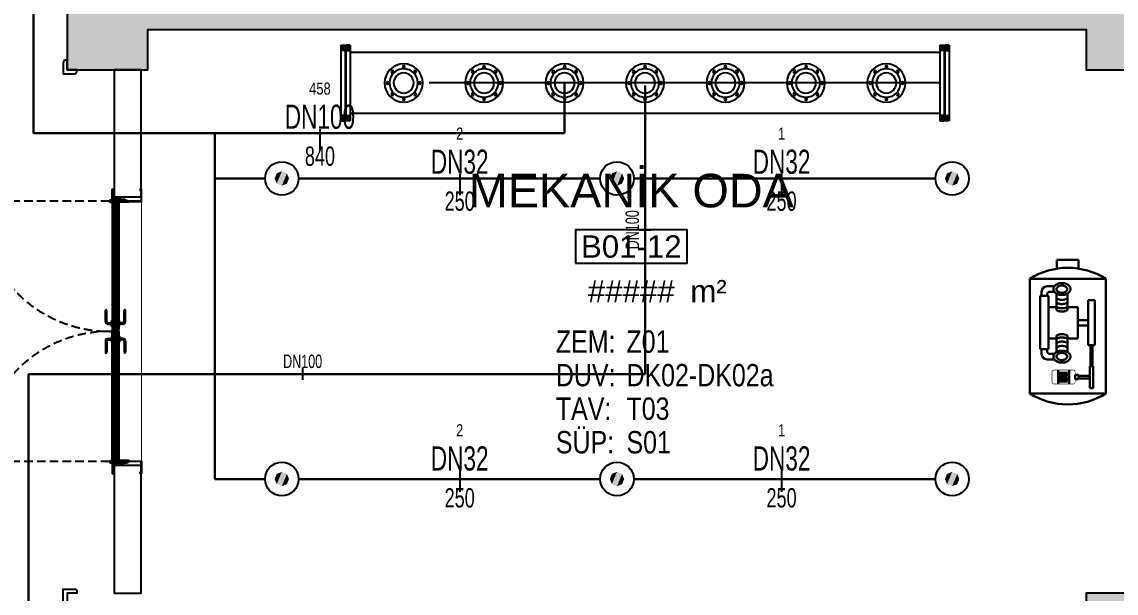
# Model space of a CAD drawing. Header units: millimetres. Extents: x -379292 to 1221486, y 92049 to 447512.
# Drawn here: x 415789 to 423951, y 240919 to 245175 of the extents above; entities that cross this region are included whole.
import ezdxf
from ezdxf.enums import TextEntityAlignment as Align

# ---------------------------------------------------------------- set-up
doc = ezdxf.new("R2010")
doc.units = ezdxf.units.MM
doc.linetypes.add('DASHDOT', pattern=[25.4, 12.7, -6.35, 0, -6.35])
doc.linetypes.add('HIDDEN', pattern=[9.525, 6.35, -3.175])
for name, color, linetype, lineweight in [('-M-FIRE EQUIPMENT', 7, 'Continuous', 30), ('-M-YNGN-KOLLEKTÖR', 7, 'Continuous', 25), ('-M-YNGN-ZON2', 4, 'SP', 30), ('-M-YNGN-ZON4', 3, 'SP', 30)]:
    doc.layers.add(name, color=color, linetype=linetype, lineweight=lineweight)
for name, color, linetype in [('-M-PIPE EQUIPMENT', 14, 'Continuous'), ('-M-YNGN-BORUID', 7, 'Continuous'), ('-M-YNGN-BORUUZUN', 7, 'Continuous'), ('-M-YNGN-BORUYUK', 7, 'Continuous'), ('-M-YNGN-SPR-YUK', 7, 'Continuous'), ('-M-YNGN-ZON2-CAP-', 7, 'Continuous'), ('-M-YNGN-ZON2-SPR-', 7, 'Continuous'), ('-M-YNGN-ZON4-CAP-', 7, 'Continuous'), ('010-05', 1, 'Continuous'), ('05_DOOR', 2, 'Continuous'), ('05_EQUIPMENT', 1, 'Continuous'), ('05_HATCH 1', 101, 'Continuous'), ('05_HATCH CONCRETE', 141, 'Continuous'), ('05_HATCH SOLID-1', 252, 'Continuous'), ('05_MATERIAL TEXT', 112, 'Continuous'), ('05_PLASTER', 2, 'Continuous'), ('05_ROOM M2', 161, 'Continuous'), ('05_ROOM NAME', 153, 'Continuous'), ('05_ROOM NUMBER', 152, 'Continuous'), ('05_STEEL HIDDEN', 61, 'HIDDEN'), ('05_SYMBOL', 2, 'Continuous'), ('05_WALL', 3, 'Continuous'), ('flans015', 14, 'Continuous')]:
    doc.layers.add(name, color=color, linetype=linetype)
doc.layers.add('-M-YNGN-SPR-CAPCIZGI', color=188, linetype='Continuous', plot=False)
doc.styles.add('CIZGI', font='tahoma.ttf', dxfattribs={"width": 0.8, "oblique": 20})
doc.styles.add('DIM', font='arial.ttf')
doc.styles.add('HCAD', font='HCAD.SHX', dxfattribs={"width": 0.8, "height": 0.2})
doc.styles.add('PIPESIZE', font='hcad.shx', dxfattribs={"width": 0.8})
doc.styles.add('SPR-NOT', font='romans.shx')
doc.styles.add('YAZI-2', font='arial.ttf', dxfattribs={"height": 2})
doc.styles.add('YAZI-3', font='arial.ttf', dxfattribs={"height": 3})
doc.linetypes.add('SP', pattern='A,2,-0.1,["SP",CIZGI,S=0.14,R=0.2,X=0,Y=-0.07],-0.255', length=2.355)

# ---------------------------------------------------------------- blocks, each defined once
blk = doc.blocks.new('başlık')
at = {"layer": '05_MATERIAL TEXT', "style": 'DIM', "width": 0.8}
for s, p in [('ZEM:', (0, 50)), ('DUV:', (0, -100)), ('TAV:', (0, -250)), ('SÜP:', (0, -400))]:
    blk.add_text(s, height=100, dxfattribs=at).set_placement(p, align=Align.MIDDLE_LEFT)
blk = doc.blocks.new('MAHAL')
at = {"layer": '05_ROOM NUMBER'}
blk.add_lwpolyline([(-5.458, -10.749), (4.542, -10.749), (4.542, -7.749), (-5.458, -7.749)], close=True, dxfattribs=at)
at = {"layer": '05_HATCH SOLID-1', "xscale": 0.02, "yscale": 0.02, "zscale": 0.02}
blk.add_blockref('başlık', (-7.212, -18.749), dxfattribs=at)
at = {"layer": '05_MATERIAL TEXT', "style": 'DIM', "width": 0.8}
for tag, p in [('ZEMİN', (-0.891, -17.749)), ('DUVAR', (-0.891, -20.749)), ('TAVAN', (-0.891, -23.749)), ('SÜPÜRGELİK', (-0.891, -26.749))]:
    blk.add_attdef(tag, text='', height=2, dxfattribs=at).set_placement(p, align=Align.MIDDLE_LEFT)
at = {"layer": '05_ROOM M2', "insert": (6.453, -13.242), "char_height": 2, "attachment_point": 5, "style": 'YAZI-2'}
blk.add_mtext_dynamic_manual_height_columns('m²', width=6.93867, gutter_width=625, heights=[0], dxfattribs=at)
at = {"layer": '05_ROOM M2', "style": 'YAZI-2'}
blk.add_attdef('MAHALM2', text='', height=2, dxfattribs=at).set_placement((-0.458, -13.249), align=Align.MIDDLE_CENTER)
at = {"layer": '05_ROOM NAME', "style": 'YAZI-3'}
for tag, p in [('INGMAHALADI', (-0.458, 0.751)), ('TURMAHALADI', (-0.458, -4.249))]:
    blk.add_attdef(tag, text='', height=3, dxfattribs=at).set_placement(p, align=Align.MIDDLE_CENTER)
at = {"layer": '05_ROOM NUMBER', "style": 'YAZI-2'}
blk.add_attdef('MAHALNO', text='', height=2, dxfattribs=at).set_placement((-0.458, -9.249), align=Align.MIDDLE_CENTER)
blk = doc.blocks.new('A$C44F8638E')
at = {"color": 0, "linetype": 'ByBlock'}
for p, q in [((2.18, 99.84), (-14.49, 99.84)), ((-14.49, 99.84), (-14.49, 93.04)), ((2.18, 92.99), (2.18, 99.84)), ((23.01, 85.29), (-35.35, 85.29)), ((-35.35, 85.29), (-35.35, -2.73)), ((23.01, -2.73), (23.01, 85.29)), ((-35.35, -2.73), (23.01, -2.73))]:
    blk.add_line(p, q, dxfattribs=at)
at = {"color": 14, "linetype": 'ByBlock'}
for p, q in [((4.15, 79.46), (9.76, 79.46)), ((-26.99, 68.76), (-26.99, 34.38)), ((-21.73, 68.76), (-26.99, 68.76)), ((-21.73, 34.38), (-21.73, 68.76)), ((-5.88, 61.05), (-5.88, 73.82)), ((2.45, 61.05), (2.45, 73.82)), ((4.15, 75.29), (7.68, 75.29)), ((8.72, 31.21), (8.72, 72.05)), ((14.97, 72.05), (8.72, 72.05)), ((9.76, 72.05), (9.76, 73.21)), ((13.93, 72.05), (13.93, 75.29)), ((14.97, 31.21), (14.97, 72.05)), ((-13.95, 63.49), (-5.88, 63.49)), ((-13.95, 39.4), (-13.95, 63.49)), ((2.45, 63.49), (8.72, 63.49)), ((-13.95, 53.53), (-21.73, 53.53)), ((-13.95, 49.36), (-21.73, 49.36)), ((-21.73, 34.38), (-26.99, 34.38)), ((-25.19, 18.29), (-25.19, 34.38)), ((-23.52, 18.29), (-23.52, 34.38)), ((-5.88, 39.4), (-13.95, 39.4)), ((-5.88, 41.83), (-5.88, 29.07)), ((2.45, 41.83), (2.45, 29.07)), ((8.72, 39.4), (2.45, 39.4)), ((4.15, 27.59), (7.68, 27.59)), ((14.97, 31.21), (8.72, 31.21)), ((9.76, 29.67), (9.76, 31.21)), ((13.93, 30.83), (13.93, 27.59)), ((-25.62, 1.45), (-25.62, 18.29)), ((-23.09, 18.29), (-25.62, 18.29)), ((-23.09, 1.45), (-23.09, 18.29)), ((4.15, 23.42), (9.76, 23.42)), ((-14.3, 10.91), (-23.09, 10.91)), ((-14.3, 8.83), (-23.09, 8.83)), ((-14.3, 11.56), (-14.3, 8.17)), ((-11.89, 11.56), (-14.3, 11.56)), ((-11.89, 8.17), (-11.89, 11.56)), ((-7.16, 15.27), (-7.16, 4.47)), ((-7.16, 11.47), (1.32, 11.47)), ((-6.04, 13.13), (0.16, 13.13)), ((-6.04, 9.78), (0.16, 9.78)), ((1.32, 15.22), (1.32, 4.6)), ((-23.09, 1.45), (-25.62, 1.45)), ((-14.3, 8.17), (-11.89, 8.17)), ((1.32, 8.13), (-7.16, 8.13)), ((-6.04, 6.43), (0.16, 6.43))]:
    blk.add_line(p, q, dxfattribs=at)
at = {"color": 0, "linetype": 'ByBlock'}
for points in [[(-35.35, 85.29, -0.285714), (23.01, 85.29)], [(-35.35, -2.73, 0.285714), (23.01, -2.73)]]:
    blk.add_lwpolyline(points, format="xyb", dxfattribs=at)
at = {"color": 14, "linetype": 'ByBlock'}
for points in [[(-1.72, 81.97, -0.070165), (0.9, 81.6, -0.081929), (2.95, 80.62, -0.106899), (4.43, 79.04, -0.135223), (4.89, 77.38, -0.135223), (4.43, 75.72, -0.106899), (2.95, 74.14, -0.081929), (0.9, 73.16, -0.070165), (-1.72, 72.79, -0.070165), (-4.33, 73.16, -0.081929), (-6.38, 74.14, -0.106899), (-7.86, 75.72, -0.135223), (-8.32, 77.38, -0.135223), (-7.86, 79.04, -0.106899), (-6.38, 80.62, -0.081929), (-4.33, 81.6, -0.070165)], [(-1.64, 80.07, -0.070165), (-0.01, 79.84, -0.081929), (1.26, 79.23, -0.106899), (2.18, 78.25, -0.135223), (2.47, 77.22, -0.135223), (2.18, 76.18, -0.106899), (1.26, 75.2, -0.081929), (-0.01, 74.59, -0.070165), (-1.64, 74.36, -0.070165), (-3.27, 74.59, -0.081929), (-4.54, 75.2, -0.106899), (-5.46, 76.18, -0.135223), (-5.75, 77.22, -0.135223), (-5.46, 78.25, -0.106899), (-4.54, 79.23, -0.081929), (-3.27, 79.84, -0.070165)], [(-1.72, 20.92, 0.070165), (0.9, 21.29, 0.081929), (2.95, 22.26, 0.106899), (4.43, 23.84, 0.135223), (4.89, 25.51, 0.135223), (4.43, 27.17, 0.106899), (2.95, 28.75, 0.081929), (0.9, 29.72, 0.070165), (-1.72, 30.09, 0.070165), (-4.33, 29.72, 0.081929), (-6.38, 28.75, 0.106899), (-7.86, 27.17, 0.135223), (-8.32, 25.51, 0.135223), (-7.86, 23.84, 0.106899), (-6.38, 22.26, 0.081929), (-4.33, 21.29, 0.070165)], [(-1.64, 22.81, 0.070165), (-0.01, 23.04, 0.081929), (1.26, 23.65, 0.106899), (2.18, 24.63, 0.135223), (2.47, 25.67, 0.135223), (2.18, 26.7, 0.106899), (1.26, 27.68, 0.081929), (-0.01, 28.29, 0.070165), (-1.64, 28.52, 0.070165), (-3.27, 28.29, 0.081929), (-4.54, 27.68, 0.106899), (-5.46, 26.7, 0.135223), (-5.75, 25.67, 0.135223), (-5.46, 24.63, 0.106899), (-4.54, 23.65, 0.081929), (-3.27, 23.04, 0.070165)]]:
    blk.add_lwpolyline(points, format="xyb", close=True, dxfattribs=at)
for points in [[(2.45, 70.14, -0.060594), (0.9, 69.48, -0.070165), (-1.72, 69.11, -0.070165), (-4.33, 69.48, -0.060594), (-5.88, 70.14)], [(2.45, 66.84, -0.060594), (0.9, 66.18, -0.070165), (-1.72, 65.81, -0.070165), (-4.33, 66.18, -0.060594), (-5.88, 66.84)], [(2.45, 63.63, -0.060594), (0.9, 62.97, -0.070165), (-1.72, 62.6, -0.070165), (-4.33, 62.97, -0.060594), (-5.88, 63.63)], [(2.45, 61.15, -0.060594), (0.9, 60.5, -0.070165), (-1.72, 60.13, -0.070165), (-4.33, 60.5, -0.060594), (-5.88, 61.15)], [(2.45, 41.73, 0.060594), (0.9, 42.39, 0.070165), (-1.72, 42.76, 0.070165), (-4.33, 42.39, 0.060594), (-5.88, 41.73)], [(2.45, 39.26, 0.060594), (0.9, 39.91, 0.070165), (-1.72, 40.28, 0.070165), (-4.33, 39.91, 0.060594), (-5.88, 39.26)], [(2.45, 36.05, 0.060594), (0.9, 36.71, 0.070165), (-1.72, 37.08, 0.070165), (-4.33, 36.71, 0.060594), (-5.88, 36.05)], [(2.45, 32.75, 0.060594), (0.9, 33.4, 0.070165), (-1.72, 33.77, 0.070165), (-4.33, 33.4, 0.060594), (-5.88, 32.75)]]:
    blk.add_lwpolyline(points, format="xyb", dxfattribs=at)
at = {"color": 14, "linetype": 'ByBlock', "const_width": 0.446}
blk.add_lwpolyline([(4.22, 15.22), (-10.06, 15.22, 0.414214), (-11.85, 13.44), (-11.85, 6.3, 0.414214), (-10.06, 4.51), (4.22, 4.51, 0.414214), (6.01, 6.3), (6.01, 13.44, 0.414214)], format="xyb", close=True, dxfattribs=at)
at = {"color": 0, "linetype": 'ByBlock'}
blk.add_arc((-6.17, 38.38), 55.24, 58.10921, 121.89079, dxfattribs=at)
at = {"color": 14, "linetype": 'ByBlock'}
for centre, radius, start, end in [((9.76, 75.29), 4.17, 0, 90), ((7.68, 73.21), 2.08, 0, 90), ((7.68, 29.67), 2.08, 270, 0), ((9.76, 27.59), 4.17, 270, 0)]:
    blk.add_arc(centre, radius, start, end, dxfattribs=at)
blk = doc.blocks.new('FU150')
at = {"color": 0, "linetype": 'ByBlock'}
for centre, radius in [((0, 0), 142.5), ((0, 0), 106), ((-84.9, 84.9), 9), ((0, 120), 9), ((84.9, 84.9), 9), ((-120, 0), 9), ((0, 0), 75), ((120, 0), 9), ((-84.9, -84.9), 9), ((84.9, -84.9), 9), ((0, -120), 9)]:
    blk.add_circle(centre, radius, dxfattribs=at)
blk = doc.blocks.new('FY300')
at = {"color": 0, "linetype": 'ByBlock'}
for p, q in [((-281.2, 32), (281.2, 32)), ((-281.2, 0), (-281.2, 32)), ((-281.2, 0), (281.2, 0)), ((-269.2, 32), (-269.2, 0)), ((-256.2, 36), (-256.2, -4)), ((-243.2, 32), (-243.2, 0)), ((-236.2, 34), (-238.2, 32)), ((-236.2, 34), (236.2, 34)), ((236.2, 34), (238.2, 32)), ((243.2, 32), (243.2, 0)), ((256.2, 36), (256.2, -4)), ((269.2, 32), (269.2, 0)), ((281.2, 0), (281.2, 32))]:
    blk.add_line(p, q, dxfattribs=at)
blk = doc.blocks.new('A$C68E50811')
at = {"layer": '-M-PIPE EQUIPMENT', "color": 7, "ltscale": 0.5}
for p, q in [((0.34, -23.2), (0.34, 416.8)), ((45.9, -23.2), (45.9, 416.8))]:
    blk.add_line(p, q, dxfattribs=at)
at = {"layer": '-M-PIPE EQUIPMENT', "color": 14, "linetype": 'DASHDOT', "ltscale": 30}
blk.add_line((23.12, -23.2), (23.12, 416.8), dxfattribs=at)
at = {"layer": '-M-PIPE EQUIPMENT', "ltscale": 0.2, "xscale": -0.1000000000003638, "yscale": 0.1000000000003638, "zscale": 0.1000000000003638}
for p, rotation in [((23.12, 423.6), 180), ((23.12, -23.2), 179.9999999999999)]:
    blk.add_blockref('FY300', p, dxfattribs=dict(at, rotation=rotation))
at = {"layer": '-M-PIPE EQUIPMENT', "ltscale": 0.2, "xscale": 0.1000000000003638, "yscale": 0.1000000000003638, "zscale": 0.1000000000003638}
for p in [(23.12, 416.8), (23.12, -30)]:
    blk.add_blockref('FY300', p, dxfattribs=at)
at = {"layer": 'flans015', "ltscale": 0.2, "xscale": 0.1, "yscale": 0.1, "zscale": 0.1}
for p in [(23.12, 376.8), (23.12, 316.8), (23.12, 256.8), (23.12, 196.8), (23.12, 136.8), (23.12, 76.8), (23.12, 16.8)]:
    blk.add_blockref('FU150', p, dxfattribs=at)
blk = doc.blocks.new('VIDA')
at = {"layer": '05_EQUIPMENT'}
h = blk.add_hatch(dxfattribs=at)
h.set_pattern_fill('LINE', color=256, scale=0.1, angle=150, style=0)
h.set_pattern_definition([(330, (-3585.31887, 6072.20274), (0.03125, 0.05412658774), [])])
h.paths.add_polyline_path([(-0.09, -0.26), (-0.09, -1.74), (0.09, -1.74), (0.09, -0.26)])
h.paths.add_polyline_path([(-0.09, -0.26), (0.09, -0.26), (0, 0)])
for p, q in [((-0.09, -0.26), (0, 0)), ((0.09, -0.26), (0, 0)), ((-0.01, -2.02), (-0.18, -2.02)), ((0.09, -1.74), (-0.09, -1.74)), ((0.09, -1.95), (-0.09, -1.95)), ((0.01, -1.98), (-0.01, -1.98)), ((-0.01, -2.02), (-0.01, -1.98)), ((0.01, -2.02), (0.01, -1.98)), ((0.18, -2.02), (0.01, -2.02))]:
    blk.add_line(p, q, dxfattribs=at)
for points in [[(-0.18, -2.02), (-0.09, -1.95), (-0.09, -0.26)], [(0.18, -2.02), (0.09, -1.95), (0.09, -0.26)]]:
    blk.add_lwpolyline(points, dxfattribs=at)
blk = doc.blocks.new('*U82')
at = {"color": 8, "ltscale": 7}
for p, q in [((927.1, 60), (843.8, 60)), ((927.1, 50), (843.8, 50)), ((1072.9, 60), (1156.2, 60)), ((1072.9, 50), (1156.2, 50))]:
    blk.add_line(p, q, dxfattribs=at)
for centre, start, end in [((843.8, 55), 90, 270), ((1156.2, 55), 270, 90)]:
    blk.add_arc(centre, 5, start, end, dxfattribs=at)
at = {"color": 8}
blk.add_wipeout([(0, 0), (0, -206), (2000, -206), (2000, 0), (10, 0)], dxfattribs=at)
at = {"layer": '010-05', "ltscale": 7}
h = blk.add_hatch(dxfattribs=at)
h.set_pattern_fill('ANSI37', color=8, scale=0.1, angle=360, style=0)
h.set_pattern_definition([(45, (-20246.60925, -14802.3896), (-0.224506403, 0.224506403), []), (135, (-20246.60925, -14802.3896), (-0.224506403, -0.224506403), [])])
edge = h.paths.add_edge_path(flags=16)
edge.add_line((28.5, -46.7), (28.5, -55.3))
edge.add_line((28.5, -55.3), (21.5, -55.3))
edge.add_line((21.5, -55.3), (21.5, -49))
edge.add_arc((25.9, -50.6), 4.69, 56.54278, 159.2569, ccw=False)
edge = h.paths.add_edge_path()
edge.add_line((29.5, -45.1), (29.5, -56.3))
edge.add_line((29.5, -56.3), (20.5, -56.3))
edge.add_line((20.5, -56.3), (20.5, -42.5))
edge.add_line((20.5, -42.5), (34.2, -42.5))
edge.add_line((34.2, -42.5), (32.2, -43))
edge.add_arc((32.2, -45.8), 2.82, 91.10929, 165.59862)
edge = h.paths.add_edge_path(flags=16)
edge.add_arc((32.2, -45.8), 3.82, 143.46678, 165.59862, ccw=False)
edge.add_line((29.1, -43.5), (21.5, -43.5))
edge.add_line((21.5, -43.5), (21.5, -46.1))
edge.add_arc((25.7, -53.3), 8.25, 70.11032, 120.2945, ccw=False)
edge.add_line((28.5, -45.5), (28.5, -45.1))
edge.add_line((28.5, -45.1), (28.5, -44.8))
h = blk.add_hatch(dxfattribs=at)
h.set_pattern_fill('ANSI37', color=8, scale=0.1, angle=360, style=0)
h.set_pattern_definition([(135, (22246.60925, -14802.3896), (0.224506403, 0.224506403), []), (45, (22246.60925, -14802.3896), (0.224506403, -0.224506403), [])])
edge = h.paths.add_edge_path(flags=16)
edge.add_line((1971.5, -46.7), (1971.5, -55.3))
edge.add_line((1971.5, -55.3), (1978.5, -55.3))
edge.add_line((1978.5, -55.3), (1978.5, -49))
edge.add_arc((1974.1, -50.6), 4.69, 20.7431, 123.45722)
edge = h.paths.add_edge_path()
edge.add_line((1970.5, -45.1), (1970.5, -56.3))
edge.add_line((1970.5, -56.3), (1979.5, -56.3))
edge.add_line((1979.5, -56.3), (1979.5, -42.5))
edge.add_line((1979.5, -42.5), (1965.8, -42.5))
edge.add_line((1965.8, -42.5), (1967.8, -43))
edge.add_arc((1967.8, -45.8), 2.82, 14.40138, 88.89071, ccw=False)
edge = h.paths.add_edge_path(flags=16)
edge.add_arc((1967.8, -45.8), 3.82, 14.40138, 36.53322)
edge.add_line((1970.9, -43.5), (1978.5, -43.5))
edge.add_line((1978.5, -43.5), (1978.5, -46.1))
edge.add_arc((1974.3, -53.3), 8.25, 59.7055, 109.88968)
edge.add_line((1971.5, -45.5), (1971.5, -45.1))
edge.add_line((1971.5, -45.1), (1971.5, -44.8))
at = {"layer": '05_HATCH 1', "ltscale": 7}
h = blk.add_hatch(dxfattribs=at)
h.set_pattern_fill('HONEY', color=8, scale=15, angle=90, style=0)
h.set_pattern_definition([(270, (24591.2114, 3174525.0591), (-1.623797625, -2.8125), [1.875, -3.75]), (150, (24591.2114, 3174525.0591), (-1.62379763564, 2.81249999385), [1.875, -3.75]), (210, (24591.2114, 3174525.0591), (-3.24759526064, -6.15e-09), [-3.75, 1.875])])
h.paths.add_polyline_path([(978.3, -14.5), (981.6, -8.9), (31.6, -8.9), (33.7, -14.5)])
h = blk.add_hatch(dxfattribs=at)
h.set_pattern_fill('HONEY', color=8, scale=15, angle=90, style=0)
h.set_pattern_definition([(90, (24591.2114, -3174555.0591), (-1.623797625, 2.8125), [1.875, -3.75]), (210, (24591.2114, -3174555.0591), (-1.62379763564, -2.81249999385), [1.875, -3.75]), (150, (24591.2114, -3174555.0591), (-3.24759526064, 6.15e-09), [-3.75, 1.875])])
h.paths.add_polyline_path([(981.6, -21.1), (978.3, -15.5), (33.7, -15.5), (31.6, -21.1)])
h = blk.add_hatch(dxfattribs=at)
h.set_pattern_fill('HONEY', color=8, scale=15, angle=90, style=0)
h.set_pattern_definition([(270, (24341.2114, 3174525.0591), (-1.623797625, -2.8125), [1.875, -3.75]), (150, (24341.2114, 3174525.0591), (-1.62379763564, 2.81249999385), [1.875, -3.75]), (210, (24341.2114, 3174525.0591), (-3.24759526064, -6.15e-09), [-3.75, 1.875])])
h.paths.add_polyline_path([(771.7, -14.5), (768.4, -8.9), (1969.5, -8.9), (1966.3, -14.5)])
h = blk.add_hatch(dxfattribs=at)
h.set_pattern_fill('HONEY', color=8, scale=15, angle=90, style=0)
h.set_pattern_definition([(90, (24341.2114, -3174555.0591), (-1.623797625, 2.8125), [1.875, -3.75]), (210, (24341.2114, -3174555.0591), (-1.62379763564, -2.81249999385), [1.875, -3.75]), (150, (24341.2114, -3174555.0591), (-3.24759526064, 6.15e-09), [-3.75, 1.875])])
h.paths.add_polyline_path([(768.4, -21.1), (771.7, -15.5), (1966.3, -15.5), (1969.5, -21.1)])
at = {"color": 8, "linetype": 'HIDDEN', "ltscale": 10}
for p, q in [((29.4, 30.3), (29.4, 1001.6)), ((1970.5, 30.5), (1971.1, 1001.6))]:
    blk.add_line(p, q, dxfattribs=at)
at = {"color": 8, "ltscale": 7}
for p, q in [((22, 10), (969.9, 10)), ((22, 10), (1000, 10)), ((22, 8.8), (22, 10)), ((22, 8.8), (22, 10)), ((27.3, 2.4), (27.3, 1.4)), ((27.3, 2.4), (37.2, 2.4)), ((27.3, 2.4), (27.3, 1.4)), ((27.3, 2.4), (37.2, 2.4)), ((27.3, 1.4), (36.7, 1.4)), ((27.3, 1.4), (36.7, 1.4)), ((37.5, 4.8), (36.3, 4.8)), ((37.5, 4.8), (36.3, 4.8)), ((36.7, 1.4), (42.8, -15)), ((36.7, 1.4), (42.8, -15)), ((984.8, 2.4), (37.2, 2.4)), ((37.2, 2.4), (43.7, -14.5)), ((37.2, 2.4), (43.7, -14.5)), ((37.5, 8.8), (984.6, 8.8)), ((963.8, 15), (918.8, 15)), ((918.8, 15), (918.8, 10)), ((937.1, 40), (937.1, 15)), ((947.1, 40), (947.1, 15)), ((963.8, 15), (963.8, 10)), ((984.8, 2.4), (978.3, -14.5)), ((985.4, 1.4), (979.2, -15)), ((984.6, 4.8), (985.8, 4.8)), ((994.7, 2.4), (984.8, 2.4)), ((994.7, 1.4), (985.4, 1.4)), ((994.7, 2.4), (994.7, 1.4)), ((1978, 10), (1000, 10)), ((1005.3, 2.4), (1005.3, 1.4)), ((1005.3, 2.4), (1015.3, 2.4)), ((1005.3, 1.4), (1014.7, 1.4)), ((1015.5, 4.8), (1014.3, 4.8)), ((1014.7, 1.4), (1020.9, -15)), ((1015.3, 2.4), (1962.8, 2.4)), ((1015.3, 2.4), (1021.7, -14.5)), ((1962.5, 8.8), (1015.5, 8.8)), ((1978, 10), (1030.1, 10)), ((1036.2, 15), (1081.2, 15)), ((1036.2, 15), (1036.2, 10)), ((1052.9, 40), (1052.9, 15)), ((1062.9, 40), (1062.9, 15)), ((1081.2, 15), (1081.2, 10)), ((1962.8, 2.4), (1956.3, -14.5)), ((1962.8, 2.4), (1956.3, -14.5)), ((1963.3, 1.4), (1957.2, -15)), ((1963.3, 1.4), (1957.2, -15)), ((1962.5, 4.8), (1963.7, 4.8)), ((1962.5, 4.8), (1963.7, 4.8)), ((1972.7, 2.4), (1962.8, 2.4)), ((1972.7, 2.4), (1962.8, 2.4)), ((1972.7, 1.4), (1963.3, 1.4)), ((1972.7, 1.4), (1963.3, 1.4)), ((1972.7, 2.4), (1972.7, 1.4)), ((1972.7, 2.4), (1972.7, 1.4)), ((1978, 8.8), (1978, 10)), ((1978, 8.8), (1978, 10)), ((1978, 8.8), (1978, 10)), ((984.6, -38.8), (22, -38.8)), ((22, -38.8), (984.6, -38.8)), ((22, -40), (22, -38.8)), ((22, -40), (22, -38.8)), ((984.6, -40), (22, -40)), ((1000, -40), (22, -40)), ((42.8, -15), (27.3, -15)), ((42.8, -15), (27.3, -15)), ((27.3, -31.5), (36.6, -31.5)), ((27.3, -31.5), (27.3, -32.5)), ((27.3, -31.5), (36.6, -31.5)), ((27.3, -31.5), (27.3, -32.5)), ((27.3, -32.5), (37.2, -32.5)), ((27.3, -32.5), (37.2, -32.5)), ((33.2, -40), (984.6, -40)), ((37.5, -34.8), (36.3, -34.8)), ((37.5, -34.8), (36.3, -34.8)), ((36.6, -31.5), (42.8, -15)), ((36.6, -31.5), (42.8, -15)), ((37.2, -32.5), (43.7, -15.5)), ((37.2, -32.5), (43.7, -15.5)), ((984.8, -32.5), (37.2, -32.5)), ((981.6, -8.9), (40.5, -8.9)), ((981.6, -21.1), (40.5, -21.1)), ((978.3, -14.5), (43.7, -14.5)), ((978.3, -15.5), (43.7, -15.5)), ((984.8, -32.5), (978.3, -15.5)), ((985.4, -31.5), (979.2, -15)), ((979.2, -15), (994.7, -15)), ((984.6, -34.8), (985.8, -34.8)), ((994.7, -32.5), (984.8, -32.5)), ((994.7, -31.5), (985.4, -31.5)), ((994.7, -31.5), (994.7, -32.5)), ((1000, -40), (1978, -40)), ((1020.9, -15), (1005.3, -15)), ((1005.3, -31.5), (1014.6, -31.5)), ((1005.3, -31.5), (1005.3, -32.5)), ((1005.3, -32.5), (1015.2, -32.5)), ((1015.5, -34.8), (1014.3, -34.8)), ((1014.6, -31.5), (1020.9, -15)), ((1015.2, -32.5), (1021.7, -15.5)), ((1015.2, -32.5), (1962.8, -32.5)), ((1015.5, -38.8), (1978, -38.8)), ((1978, -38.8), (1015.5, -38.8)), ((1966.8, -40), (1015.5, -40)), ((1015.5, -40), (1978, -40)), ((1018.5, -8.9), (1959.5, -8.9)), ((1018.5, -21.1), (1959.5, -21.1)), ((1021.7, -14.5), (1956.3, -14.5)), ((1021.7, -15.5), (1956.3, -15.5)), ((1962.8, -32.5), (1956.3, -15.5)), ((1962.8, -32.5), (1956.3, -15.5)), ((1963.4, -31.5), (1957.2, -15)), ((1957.2, -15), (1972.7, -15)), ((1963.4, -31.5), (1957.2, -15)), ((1957.2, -15), (1972.7, -15)), ((1962.5, -34.8), (1963.7, -34.8)), ((1972.7, -32.5), (1962.8, -32.5)), ((1972.7, -32.5), (1962.8, -32.5)), ((1972.7, -31.5), (1963.4, -31.5)), ((1972.7, -31.5), (1963.4, -31.5)), ((1972.7, -31.5), (1972.7, -32.5)), ((1972.7, -31.5), (1972.7, -32.5)), ((1978, -30), (1978, -28.8)), ((1978, -30), (1978, -28.8)), ((1978, -40), (1978, -38.8))]:
    blk.add_line(p, q, dxfattribs=at)
at = {"ltscale": 7}
for p, q in [((927.1, -80), (843.8, -80)), ((918.8, -45), (918.8, -40)), ((963.8, -45), (918.8, -45)), ((937.1, -70), (937.1, -45)), ((947.1, -70), (947.1, -45)), ((963.8, -45), (963.8, -40)), ((1036.2, -45), (1036.2, -40)), ((1036.2, -45), (1081.2, -45)), ((1052.9, -70), (1052.9, -45)), ((1062.9, -70), (1062.9, -45)), ((1072.9, -80), (1156.2, -80)), ((1081.2, -45), (1081.2, -40)), ((927.1, -90), (843.8, -90)), ((1072.9, -90), (1156.2, -90))]:
    blk.add_line(p, q, dxfattribs=at)
at = {"color": 8, "ltscale": 7, "flags": 128}
for points in [[(35.5, -113, -1), (34, -113), (34, -96.3), (32, -96.3), (32, -113, 1), (37.5, -113), (37.5, -46.5, 1), (30, -46.5), (30, -56.3), (20, -56.3), (20, 10), (-60, 10), (-60, 0), (-50, 0), (-50, 2), (-58, 2), (-58, 8), (18, 8), (18, -58.3), (32, -58.3), (32, -46.5, -1), (35.5, -46.5)], [(1964.5, -113, 1), (1966, -113), (1966, -96.3), (1968, -96.3), (1968, -113, -1), (1962.5, -113), (1962.5, -46.5, -1), (1970, -46.5), (1970, -56.3), (1980, -56.3), (1980, 10), (2060, 10), (2060, 0), (2050, 0), (2050, 2), (2058, 2), (2058, 8), (1982, 8), (1982, -58.3), (1968, -58.3), (1968, -46.5, 1), (1964.5, -46.5)]]:
    blk.add_lwpolyline(points, format="xyb", close=True, dxfattribs=at)
at = {"color": 8, "ltscale": 7}
for points in [[(37.5, 4.8), (37.5, 8.8), (22, 8.8), (22, -38.8), (37.5, -38.8), (37.5, -34.8)], [(37.5, 4.8), (37.5, 8.8), (22, 8.8), (22, -38.8), (37.5, -38.8), (37.5, -34.8)], [(36.3, 4.8), (36.3, 7.6), (23.2, 7.6), (23.2, -37.6), (36.3, -37.6), (36.3, -34.8)], [(36.3, 4.8), (36.3, 7.6), (23.2, 7.6), (23.2, -37.6), (36.3, -37.6), (36.3, -34.8)], [(984.6, 4.8), (984.6, 8.8), (1000, 8.8), (1000, -38.8), (984.6, -38.8), (984.6, -34.8)], [(985.8, 4.8), (985.8, 7.6), (998.8, 7.6), (998.8, -37.6), (985.8, -37.6), (985.8, -34.8)], [(1015.5, 4.8), (1015.5, 8.8), (1000, 8.8), (1000, -38.8), (1015.5, -38.8), (1015.5, -34.8)], [(1014.3, 4.8), (1014.3, 7.6), (1001.2, 7.6), (1001.2, -37.6), (1014.3, -37.6), (1014.3, -34.8)], [(1962.5, 4.8), (1962.5, 8.8), (1978, 8.8), (1978, -38.8), (1962.5, -38.8), (1962.5, -34.8)], [(1962.5, 4.8), (1962.5, 8.8), (1978, 8.8), (1978, -38.8), (1962.5, -38.8), (1962.5, -34.8)], [(1963.7, 4.8), (1963.7, 7.6), (1976.8, 7.6), (1976.8, -37.6), (1963.7, -37.6), (1963.7, -34.8)], [(1963.7, 4.8), (1963.7, 7.6), (1976.8, 7.6), (1976.8, -37.6), (1963.7, -37.6), (1963.7, -34.8)]]:
    blk.add_lwpolyline(points, dxfattribs=at)
for points in [[(32, -66.3), (32, -210), (-60, -210), (-60, -200), (-50, -200), (-50, -202), (-58, -202), (-58, -208), (30, -208), (30, -66.3)], [(29, -68.3), (20, -68.3), (20, -94.5), (30, -104.5), (30, -117.8), (28, -117.8), (28, -105.3), (18, -95.3), (18, -66.3), (29, -66.3)], [(1968, -66.3), (1968, -210), (2060, -210), (2060, -200), (2050, -200), (2050, -202), (2058, -202), (2058, -208), (1970, -208), (1970, -66.3)], [(1971, -58.3), (1980, -58.3), (1980, -84.5), (1970, -94.5), (1970, -107.8), (1972, -107.8), (1972, -95.3), (1982, -85.3), (1982, -56.3), (1971, -56.3)]]:
    blk.add_lwpolyline(points, close=True, dxfattribs=at)
for centre, radius in [((29, 20.6), 10.1), ((29, 20.6), 6.72), ((1971, 20.6), 10.1), ((1971, 20.6), 6.72)]:
    blk.add_circle(centre, radius, dxfattribs=at)
at = {"color": 8, "linetype": 'HIDDEN', "ltscale": 10}
for centre, radius, start, end in [((27.6, 29.1), 972.5, 359.17896, 89.89131), ((1972.5, 29.1), 972.6, 90.08024, 180.82588)]:
    blk.add_arc(centre, radius, start, end, dxfattribs=at)
at = {"color": 8, "ltscale": 7}
for centre, radius, start, end in [((927.1, 40), 20, 0, 90), ((927.1, 40), 10, 0, 90), ((1072.9, 40), 20, 90, 180), ((1072.9, 40), 10, 90, 180)]:
    blk.add_arc(centre, radius, start, end, dxfattribs=at)
at = {"ltscale": 7}
for centre, radius, start, end in [((843.8, -85), 5, 90, 270), ((927.1, -70), 10, 270, 0), ((927.1, -70), 20, 270, 0), ((1072.9, -70), 20, 180, 270), ((1072.9, -70), 10, 180, 270), ((1156.2, -85), 5, 270, 90)]:
    blk.add_arc(centre, radius, start, end, dxfattribs=at)
at = {"layer": '010-05', "color": 8, "ltscale": 7}
for points in [[(29.5, -45.1, -0.336971), (32.2, -43), (34.2, -42.5), (29.5, -42.5), (20.5, -42.5), (20.5, -56.3), (29.5, -56.3)], [(28.5, -45.5, 0.222538), (21.5, -46.1), (21.5, -43.5), (29.1, -43.5, 0.09687), (28.5, -44.8), (28.5, -45.1)], [(28.5, -55.3), (21.5, -55.3), (21.5, -48.9, -0.473637), (28.5, -46.7)], [(1970.5, -45.1, 0.336971), (1967.8, -43), (1965.8, -42.5), (1970.5, -42.5), (1979.5, -42.5), (1979.5, -56.3), (1970.5, -56.3)], [(1971.5, -45.5, -0.222538), (1978.5, -46.1), (1978.5, -43.5), (1970.9, -43.5, -0.09687), (1971.5, -44.8), (1971.5, -45.1)], [(1971.5, -55.3), (1978.5, -55.3), (1978.5, -48.9, 0.473637), (1971.5, -46.7)]]:
    blk.add_lwpolyline(points, format="xyb", close=True, dxfattribs=at)
at = {"layer": '05_PLASTER', "color": 8, "ltscale": 7}
blk.add_line((1990, -41.6), (1990, 0), dxfattribs=at)
at = {"layer": '05_STEEL HIDDEN', "color": 8, "ltscale": 7}
for points in [[(17, -59.4), (17, -34.2), (11, -34.2), (11, -60.5), (23, -88.8), (23, -111.1), (29, -111.1), (29, -87.6)], [(1983, -49.4), (1983, -12.6), (1989, -12.6), (1989, -50.5), (1977, -78.8), (1977, -101.1), (1971, -101.1), (1971, -77.6)]]:
    blk.add_lwpolyline(points, close=True, dxfattribs=at)
at = {"layer": '05_STEEL HIDDEN', "color": 8, "ltscale": 7, "flags": 128}
for points in [[(17, -34.2), (18, -34.2), (18, -59.4), (30, -87.6), (30, -111.1), (29, -111.1)], [(1983, -12.6), (1982, -12.6), (1982, -49.4), (1970, -77.6), (1970, -101.1), (1971, -101.1)]]:
    blk.add_lwpolyline(points, dxfattribs=at)
at = {"layer": '05_WALL', "color": 8, "ltscale": 7}
for p, q in [((0, -200), (0, 0)), ((2000, -200), (2000, 0))]:
    blk.add_line(p, q, dxfattribs=at)
at = {"color": 8, "ltscale": 7, "yscale": 10, "zscale": 10, "rotation": 180}
for p, xscale in [((25, -76.5), -10), ((1975, -76.5), 10)]:
    blk.add_blockref('VIDA', p, dxfattribs=dict(at, xscale=xscale))
blk = doc.blocks.new('bariyer')
at = {"color": 8, "ltscale": 25}
blk.add_lwpolyline([(0, -70), (15, -70, 0.414214), (30, -55), (30, 30), (-55, 30, 0.414214), (-70, 15), (-70, 0), (0, 0)], format="xyb", close=True, dxfattribs=at)
blk = doc.blocks.new('OtoParkBodrumKatMimari')
at = {"layer": '05_WALL', "color": 8, "flags": 128}
blk.add_lwpolyline([(135350, 144000), (135350, 140100), (135550, 140100), (135550, 144000)], close=True, dxfattribs=at)
at = {"layer": '-M-FIRE EQUIPMENT', "ltscale": 0.5, "xscale": -9.720000000670547, "yscale": 9.720000000670547, "zscale": 9.72}
blk.add_blockref('A$C44F8638E', (142402.5, 141613.6, 0), dxfattribs=at)
at = {"layer": '-M-YNGN-KOLLEKTÖR', "xscale": -10, "yscale": 10, "zscale": 10, "rotation": 89.9999999999999}
blk.add_blockref('A$C68E50811', (141277, 144132), dxfattribs=at)
at = {"layer": '05_ROOM NUMBER'}
ref = blk.add_blockref('MAHAL', (139245, 143453.2), dxfattribs=dict(at, xscale=83.33333333333333, yscale=83.33333333333333, zscale=83.33333333333333))
ref.add_attrib('TURMAHALADI', 'MEKANİK ODA', dxfattribs={"layer": '05_ROOM NAME', "height": 250, "style": 'YAZI-3'}).set_placement((139206.8, 143099), align=Align.MIDDLE_CENTER)
ref.add_attrib('MAHALNO', 'B01-12', dxfattribs={"height": 166.67, "style": 'YAZI-2'}).set_placement((139206.8, 142682.4), align=Align.MIDDLE_CENTER)
ref.add_attrib('MAHALM2', '#####', dxfattribs={"layer": '05_ROOM M2', "height": 166.67, "style": 'YAZI-2'}).set_placement((139206.8, 142349), align=Align.MIDDLE_CENTER)
ref.add_attrib('ZEMİN', 'Z01', dxfattribs={"layer": '05_MATERIAL TEXT', "height": 166.67, "style": 'DIM', "width": 0.8}).set_placement((139170.7, 141974), align=Align.MIDDLE_LEFT)
ref.add_attrib('DUVAR', 'DK02-DK02a', dxfattribs={"layer": '05_MATERIAL TEXT', "height": 166.67, "style": 'DIM', "width": 0.8}).set_placement((139170.7, 141724), align=Align.MIDDLE_LEFT)
ref.add_attrib('TAVAN', 'T03', dxfattribs={"layer": '05_MATERIAL TEXT', "height": 166.67, "style": 'DIM', "width": 0.8}).set_placement((139170.7, 141474), align=Align.MIDDLE_LEFT)
ref.add_attrib('SÜPÜRGELİK', 'S01', dxfattribs={"layer": '05_MATERIAL TEXT', "height": 166.67, "style": 'DIM', "width": 0.8}).set_placement((139170.7, 141224), align=Align.MIDDLE_LEFT)
at = {"layer": '05_SYMBOL', "color": 8, "rotation": 180}
blk.add_blockref('bariyer', (135000, 144000), dxfattribs=at)
at = {"layer": '05_SYMBOL', "color": 8, "xscale": -1}
blk.add_blockref('bariyer', (135000, 140100), dxfattribs=at)
at = {"layer": '05_DOOR', "color": 8, "rotation": 89.99999999999999}
blk.add_blockref('*U82', (135344, 141050), dxfattribs=at)
at = {"layer": '05_HATCH CONCRETE'}
h = blk.add_hatch(dxfattribs=at)
h.set_pattern_fill('ANSI33', color=8, scale=15, angle=180, style=0)
h.set_pattern_definition([(225, (905000, -3e-07), (67.351921, -67.351921), []), (225, (904932.65, -3e-07), (67.351921, -67.351921), [47.625, -23.8125])])
h.paths.add_polyline_path([(96200, 177300), (96200, 177000), (96800, 177000), (96800, 177300), (104600, 177300), (104600, 177000), (105200, 177000), (105200, 177300), (113000, 177300), (113000, 177000), (113600, 177000), (113600, 177300), (121400, 177300), (121400, 177000), (122000, 177000), (122000, 177300), (127400, 177300), (127400, 177000), (128000, 177000), (128000, 177300), (135000, 177300), (135000, 177000), (135300, 177000), (135300, 172100), (135000, 172100), (135000, 171500), (135300, 171500), (135300, 164100), (135000, 164100), (135000, 163500), (135300, 163500), (135300, 156100), (135000, 156100), (135000, 155500), (135300, 155500), (135300, 148100), (135000, 148100), (135000, 147500), (135300, 147500), (135300, 144600), (135000, 144600), (135000, 144000), (135600, 144000), (135600, 144300), (142600, 144300), (142600, 144000), (142900, 144000), (142900, 140100), (142600, 140100), (142600, 139500), (142900, 139500), (142900, 132100), (142600, 132100), (142600, 131500), (142900, 131500), (142900, 127950), (142600, 127950), (142600, 127350), (142900, 127350), (142900, 124300), (142600, 124300), (142600, 123300), (142900, 123300), (142900, 113800), (142600, 113800), (142600, 112800), (142700, 112800), (142700, 100050), (135550, 100050), (135550, 108100), (135050, 108100), (135050, 83500), (135550, 83500), (135550, 99800), (142700, 99800), (142700, 78800), (142600, 78800), (142600, 77800), (142900, 77800), (142900, 68100), (142600, 68100), (142600, 67500), (143200, 67500), (143200, 144600), (135600, 144600), (135600, 177600), (71000, 177600), (71000, 177000), (71600, 177000), (71600, 177300), (79400, 177300), (79400, 177000), (80000, 177000), (80000, 177300), (87800, 177300), (87800, 177000), (88400, 177000), (88400, 177300)])
at = {"color": 5}
blk.add_lwpolyline([(135300, 155500), (135300, 148100), (135000, 148100), (135000, 147500), (135300, 147500), (135300, 144600), (135000, 144600), (135000, 144000), (135600, 144000), (135600, 144300), (142600, 144300), (142600, 144000), (142900, 144000), (142900, 140100), (142600, 140100), (142600, 139500), (142900, 139500), (142900, 132100)], dxfattribs=at)
blk = doc.blocks.new('SPRKL100')
at = {"layer": '-M-YNGN-SPR-CAPCIZGI'}
blk.add_line((0, 0.431), (0, -0.431), dxfattribs=at)
at = {"layer": '-M-YNGN-BORUID', "color": 0, "style": 'HCAD', "width": 0.8, "flags": 1}
blk.add_attdef('DIC', text='', height=0.4, dxfattribs=at).set_placement((0, -1.693), align=Align.CENTER)
at = {"layer": '-M-YNGN-BORUUZUN', "color": 0, "style": 'HCAD', "width": 0.7}
blk.add_attdef('BOY', text='', height=0.8, dxfattribs=at).set_placement((0, -1.08), align=Align.CENTER)
at = {"layer": '-M-YNGN-BORUYUK', "color": 6, "style": 'PIPESIZE', "width": 0.8}
blk.add_attdef('YUK', text='', height=0.5, dxfattribs=at).set_placement((0, 1.866), align=Align.CENTER)
at = {"color": 0, "style": 'PIPESIZE', "width": 0.7}
blk.add_attdef('CAP', text='', height=1, dxfattribs=at).set_placement((0, 0.45), align=Align.CENTER)
blk = doc.blocks.new('SP-C-UP-12')
at = {"ltscale": 10}
blk.add_line((0, 0), (0, 0), dxfattribs=at)
at = {"color": 1, "linetype": 'Continuous'}
blk.add_circle((0, 0), 12.5, dxfattribs=at)
at = {"ltscale": 10}
for points in [[(-5.37, 0), (-3.8, 3.8), (-3.8, -3.8), (0, 5.37)], [(-3.8, -3.8), (0, 5.37), (0, -5.37), (3.8, 3.8)], [(0, -5.37), (3.8, 3.8), (3.8, -3.8), (5.37, 0)]]:
    blk.add_solid(points, dxfattribs=at)
at = {"layer": '-M-YNGN-SPR-YUK', "style": 'SPR-NOT', "width": 0.5, "flags": 9}
for tag, p in [('YUK', (0, 17.77)), ('CAP', (0, 14.42)), ('TIP', (0.2, 10.78))]:
    blk.add_attdef(tag, text='', height=2.5, dxfattribs=at).set_placement(p, align=Align.MIDDLE_CENTER)
blk = doc.blocks.new('A$C69E5DB5D')
at = {"layer": '-M-YNGN-ZON2', "ltscale": 500}
for p, q in [((-396.1, -37.34), (-396.1, 332.14)), ((0, 0), (0, -37.34)), ((0, -37.34), (-396.1, -37.34)), ((-260.9, -295.08), (-260.9, -37.34)), ((-260.9, -71.15), (-223.4, -71.15)), ((26.6, -71.15), (-198.4, -71.15)), ((276.6, -71.15), (51.6, -71.15)), ((-260.9, -295.08), (-223.4, -295.08)), ((26.6, -295.08), (-198.4, -295.08)), ((276.6, -295.08), (51.6, -295.08))]:
    blk.add_line(p, q, dxfattribs=at)
at = {"layer": '-M-YNGN-ZON2-CAP-'}
for p, xscale, yscale, zscale, values in [((-182.47, -42.24), 18.00000000000002, 18.00000000000002, 18.00000000000002, {'YUK': '458', 'CAP': 'DN100', 'BOY': '840'}), ((-78.23, -75.77), 18, 18, 18, {'YUK': '2', 'CAP': 'DN32', 'BOY': '250'}), ((161.86, -75.77), 18, 18, 18, {'YUK': '1', 'CAP': 'DN32', 'BOY': '250'}), ((-78.23, -296.85), 18, 18, 18, {'YUK': '2', 'CAP': 'DN32', 'BOY': '250'}), ((161.86, -296.85), 18, 18, 18, {'YUK': '1', 'CAP': 'DN32', 'BOY': '250'})]:
    blk.add_blockref('SPRKL100', p, dxfattribs=dict(at, xscale=xscale, yscale=yscale, zscale=zscale)).add_auto_attribs(values)
at = {"layer": '-M-YNGN-ZON2-SPR-'}
for p in [(-210.9, -71.15), (39.1, -71.15), (289.1, -71.15), (-210.9, -295.08), (39.1, -295.08), (289.1, -295.08)]:
    blk.add_blockref('SP-C-UP-12', p, dxfattribs=at)
blk = doc.blocks.new('A$C69E781E7')
at = {"layer": '-M-YNGN-ZON4', "ltscale": 500}
for p, q in [((0, 0), (0, -215.08)), ((0, -215.08), (-459.85, -215.08)), ((-459.85, -215.08), (-459.85, -4466.86))]:
    blk.add_line(p, q, dxfattribs=at)
at = {"layer": '-M-YNGN-ZON4-CAP-'}
ref = blk.add_blockref('SPRKL100', (0, -107.54), dxfattribs=dict(at, xscale=10.00000000000001, yscale=10.00000000000001, zscale=10.00000000000001, rotation=90))
ref.add_attrib('CAP', 'DN100', dxfattribs={"layer": '0', "color": 0, "height": 10, "rotation": 90, "style": 'PIPESIZE', "width": 0.7}).set_placement((-4.5, -107.54), align=Align.CENTER)
ref = blk.add_blockref('SPRKL100', (-255.38, -215.08), dxfattribs=dict(at, xscale=10, yscale=10, zscale=10))
ref.add_attrib('CAP', 'DN100', dxfattribs={"layer": '0', "color": 0, "height": 10, "style": 'PIPESIZE', "width": 0.7}).set_placement((-255.38, -210.58), align=Align.CENTER)

msp = doc.modelspace()

# ---------------------------------------------------------------- block references
at = {"color": 8}
msp.add_blockref('OtoParkBodrumKatMimari', (281127.6, 100818.8), dxfattribs=at)

# ---------------------------------------------------------------- next in the draw order: block references
at = {"layer": '-M-YNGN-ZON2', "ltscale": 25, "xscale": 10, "yscale": 10, "zscale": 10}
msp.add_blockref('A$C69E5DB5D', (419836.6, 244719.5), dxfattribs=at)
at = {"layer": '-M-YNGN-ZON4', "ltscale": 25, "xscale": 10, "yscale": 10, "zscale": 10}
msp.add_blockref('A$C69E781E7', (420436.6, 244701.5), dxfattribs=at)

doc.saveas('drawing.dxf')
